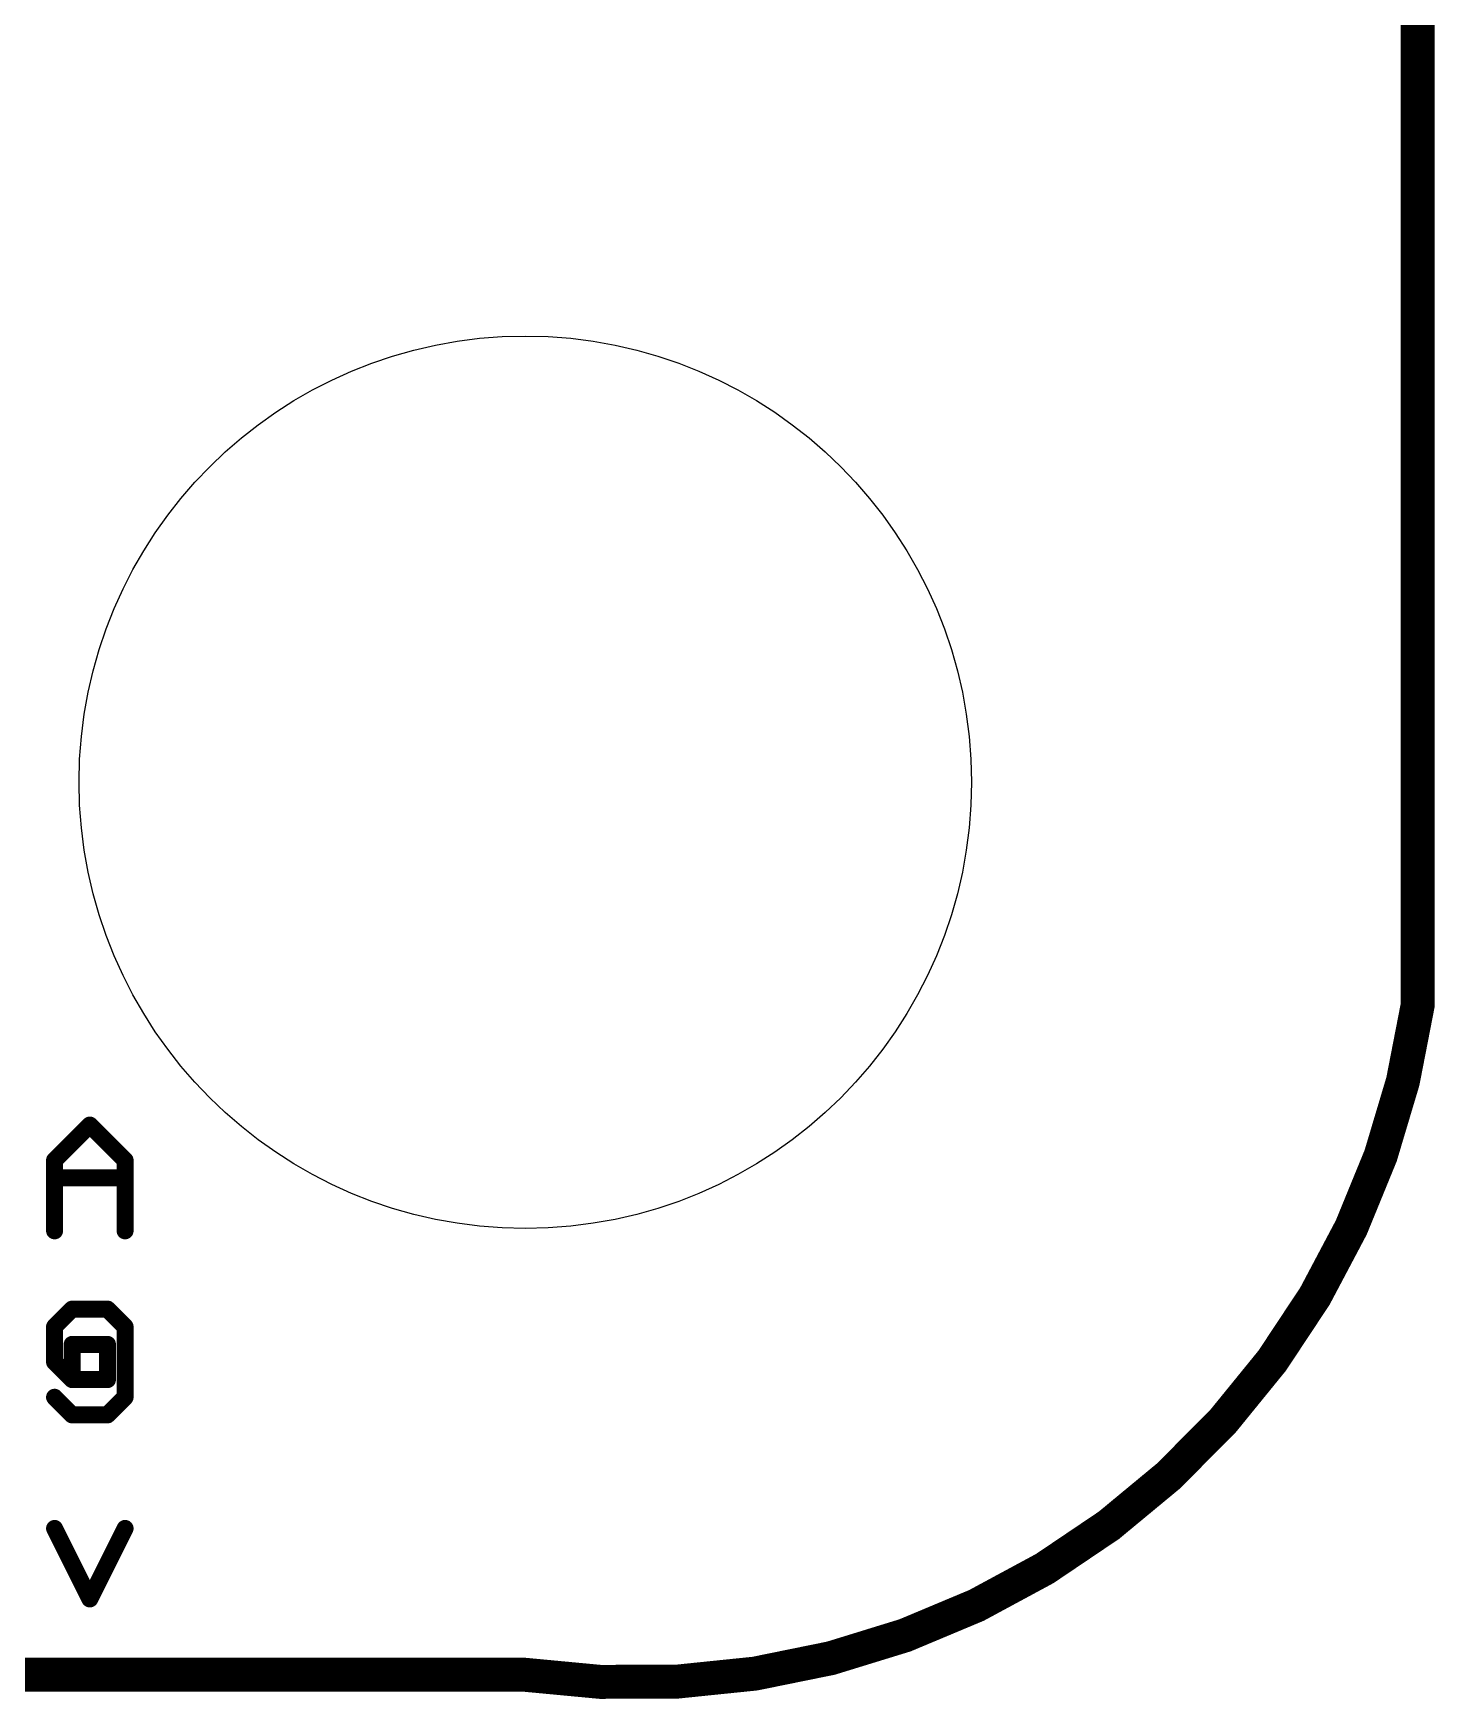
# Model space of a CAD drawing. Extents: x -0.1 to 52.1, y -0.1 to 31.1.
# Drawn here: x 45.79 to 52.08, y -0.11 to 7.36 of the extents above; entities that cross this region are included whole.
import ezdxf

# ---------------------------------------------------------------- set-up
doc = ezdxf.new("R2010")
doc.units = 0
doc.layers.add('20', color=7, linetype='CONTINUOUS')
doc.layers.add('26', color=253, linetype='CONTINUOUS')

msp = doc.modelspace()

# ---------------------------------------------------------------- linework, layer by layer
at = {"layer": '20', "const_width": 0.1524}
for points in [[(52, 3), (52, 28)], [(3.81, 0), (47.99, 0)]]:
    msp.add_lwpolyline(points, dxfattribs=at)
at = {"layer": '20'}
for points, const_width in [([(47.99, 0, 0.4142), (52, 3)], 0.1524), ([(52.0377, 2.9946, 1), (51.9623, 3.0054)], 0.0762), ([(51.9619, 3, 1), (52.0381, 3)], 0.0762), ([(47.9954, 0.0377, 1), (47.9846, -0.0377)], 0.0762), ([(47.99, -0.0381, 1), (47.99, 0.0381)], 0.0762)]:
    msp.add_lwpolyline(points, format="xyb", dxfattribs=dict(at, const_width=const_width))
msp.add_circle((48, 4), 2, dxfattribs=at)
at = {"layer": '26', "const_width": 0.0762}
for points in [[(46.0482, 2.4633), (45.8901, 2.3052)], [(46.2062, 2.3052), (46.0482, 2.4633)], [(45.8901, 2.3052), (45.8901, 1.9891)], [(46.2062, 1.9891), (46.2062, 2.3052)], [(46.2062, 2.2262), (45.8901, 2.2262)], [(45.9691, 1.6383), (45.8901, 1.5593)], [(46.1272, 1.6383), (45.9691, 1.6383)], [(46.2062, 1.5593), (46.1272, 1.6383)], [(45.8901, 1.5593), (45.8901, 1.4012)], [(46.2062, 1.2431), (46.2062, 1.5593)], [(46.1272, 1.4802), (45.9691, 1.4802)], [(45.9691, 1.4802), (45.9691, 1.3221)], [(46.1272, 1.3221), (46.1272, 1.4802)], [(45.8901, 1.4012), (45.9691, 1.3221)], [(45.9691, 1.3221), (46.1272, 1.3221)], [(45.8901, 1.2431), (45.9691, 1.1641)], [(46.1272, 1.1641), (46.2062, 1.2431)], [(45.9691, 1.1641), (46.1272, 1.1641)], [(46.0482, 0.3391), (45.8901, 0.6552)], [(46.2062, 0.6552), (46.0482, 0.3391)]]:
    msp.add_lwpolyline(points, dxfattribs=at)
at = {"layer": '26', "const_width": 0.0381}
for points in [[(46.0616, 2.4768, 1), (46.0347, 2.4498)], [(46.0616, 2.4498, 1), (46.0347, 2.4768)], [(45.9092, 2.3052, 1), (45.8711, 2.3052)], [(45.8766, 2.3187, 1), (45.9036, 2.2917)], [(46.2253, 2.3052, 1), (46.1872, 2.3052)], [(46.1928, 2.2917, 1), (46.2197, 2.3187)], [(45.8901, 2.2452, 1), (45.8901, 2.2071)], [(46.2062, 2.2071, 1), (46.2062, 2.2452)], [(45.8711, 1.9891, 1), (45.9092, 1.9891)], [(46.1872, 1.9891, 1), (46.2253, 1.9891)], [(45.9691, 1.6573, 1), (45.9691, 1.6192)], [(45.9826, 1.6248, 1), (45.9557, 1.6518)], [(46.1407, 1.6518, 1), (46.1137, 1.6248)], [(46.1272, 1.6192, 1), (46.1272, 1.6573)], [(45.9092, 1.5593, 1), (45.8711, 1.5593)], [(45.8766, 1.5727, 1), (45.9036, 1.5458)], [(46.2253, 1.5593, 1), (46.1872, 1.5593)], [(46.1928, 1.5458, 1), (46.2197, 1.5727)], [(45.9691, 1.4993, 1), (45.9691, 1.4612)], [(45.9882, 1.4802, 1), (45.9501, 1.4802)], [(46.1463, 1.4802, 1), (46.1082, 1.4802)], [(46.1272, 1.4612, 1), (46.1272, 1.4993)], [(45.9036, 1.4147, 1), (45.8766, 1.3877)], [(45.8711, 1.4012, 1), (45.9092, 1.4012)], [(45.9691, 1.3412, 1), (45.9691, 1.3031)], [(45.9557, 1.3087, 1), (45.9826, 1.3356)], [(46.1272, 1.3031, 1), (46.1272, 1.3412)], [(45.9036, 1.2566, 1), (45.8766, 1.2296)], [(45.9501, 1.3221, 1), (45.9882, 1.3221)], [(46.1082, 1.3221, 1), (46.1463, 1.3221)], [(46.2197, 1.2296, 1), (46.1928, 1.2566)], [(45.9691, 1.1831, 1), (45.9691, 1.145)], [(45.9557, 1.1506, 1), (45.9826, 1.1776)], [(46.1137, 1.1776, 1), (46.1407, 1.1506)], [(46.1272, 1.145, 1), (46.1272, 1.1831)], [(46.1872, 1.2431, 1), (46.2253, 1.2431)], [(45.9071, 0.6637, 1), (45.8731, 0.6467)], [(46.2233, 0.6467, 1), (46.1892, 0.6637)], [(46.0311, 0.3476, 1), (46.0652, 0.3306)], [(46.0311, 0.3306, 1), (46.0652, 0.3476)]]:
    msp.add_lwpolyline(points, format="xyb", dxfattribs=at)

doc.saveas('drawing.dxf')
